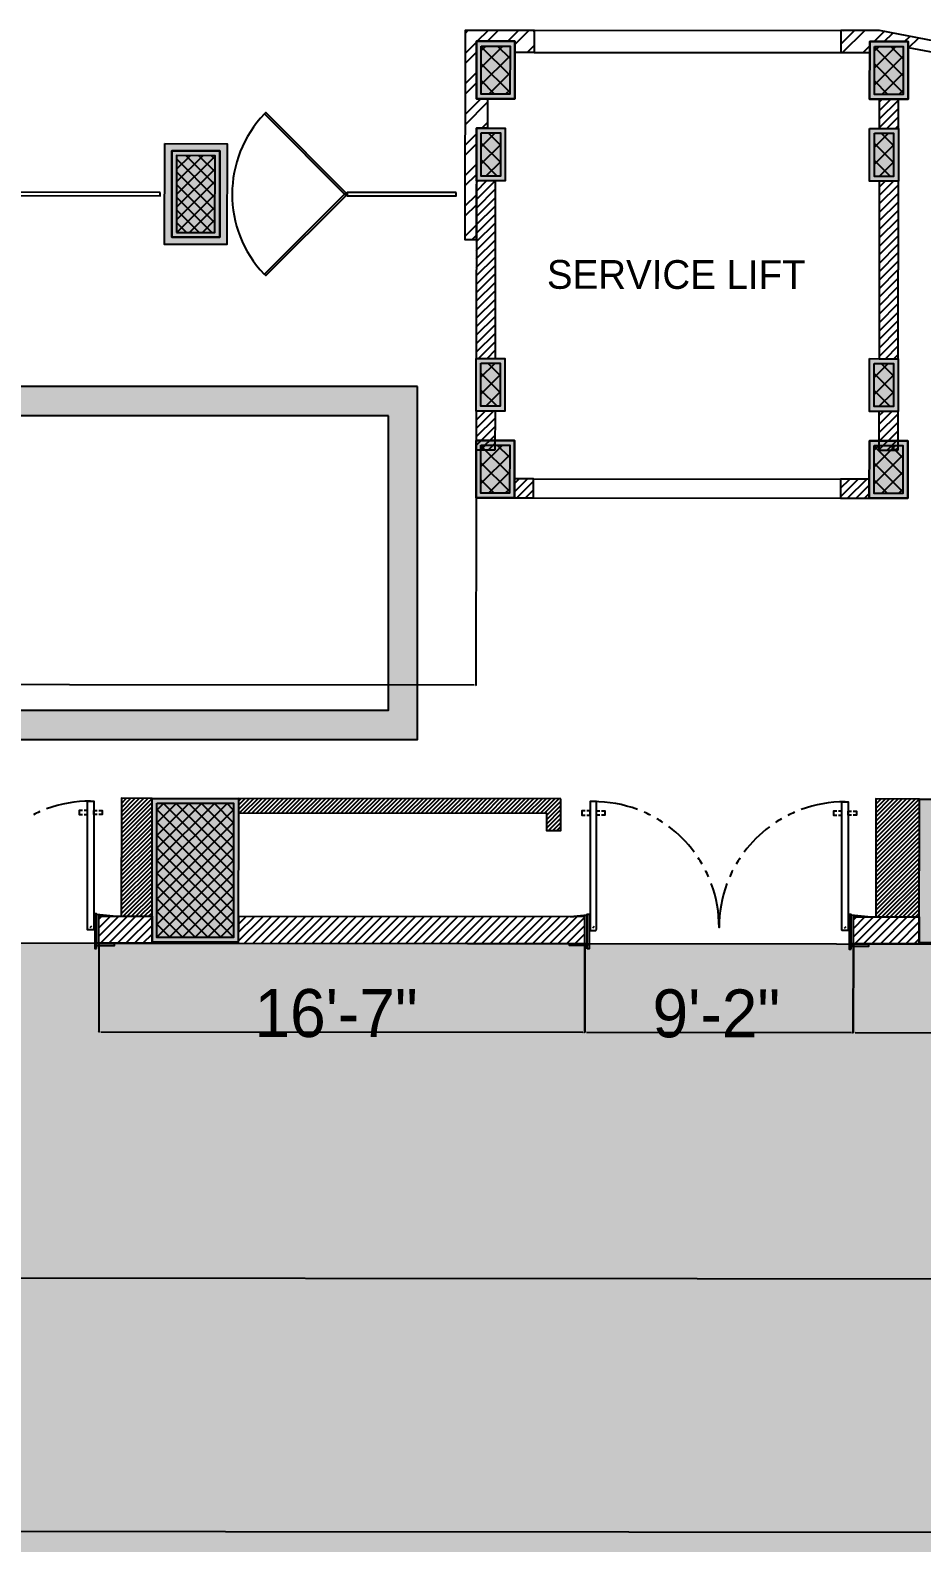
# Model space of a CAD drawing. Header units: millimetres. Extents: x -957 to 3394, y -3 to 3008.
# Drawn here: x 2047 to 2412, y 1880 to 2500 of the extents above; entities that cross this region are included whole.
import ezdxf

# ---------------------------------------------------------------- set-up
doc = ezdxf.new("R2010")
doc.units = ezdxf.units.MM
for name, color, linetype in [('HATCHES', 7, 'CONTINUOUS'), ('PDF_0', 7, 'CONTINUOUS'), ('PDF_DOOR', 7, 'CONTINUOUS'), ('PDF_DOORS_SECTION', 7, 'CONTINUOUS'), ('PDF_FRAMING-COLUMN', 7, 'CONTINUOUS'), ('PDF_FRAMING-COLUMN_HATCH', 7, 'CONTINUOUS'), ('PDF_GROUND', 7, 'CONTINUOUS'), ('PDF_HATCH', 7, 'CONTINUOUS'), ('PDF_HATCH_-_BRICK_WALL', 7, 'CONTINUOUS'), ('PDF_HATCH_-_WALL', 7, 'CONTINUOUS'), ('PDF_I-DOOR', 7, 'CONTINUOUS'), ('PDF_I-DOOR-OPEN', 7, 'CONTINUOUS'), ('PDF_I-FURN-FIXD', 7, 'CONTINUOUS'), ('PDF_I-WALL-HATCH', 7, 'CONTINUOUS'), ('PDF_KERB', 7, 'CONTINUOUS'), ('PDF_SHREM-CAD_6_CABLE', 7, 'CONTINUOUS'), ('PDF_SHREM_ACOUSTIC_WALL', 7, 'CONTINUOUS'), ('PDF_SHREM_COMMENTS', 7, 'CONTINUOUS'), ('PDF_TEXT', 7, 'CONTINUOUS'), ('PDF_WALL', 7, 'CONTINUOUS')]:
    doc.layers.add(name, color=color, linetype=linetype)
doc.styles.add('PDF_ARIAL', font='PDF_ARIAL')

msp = doc.modelspace()

# ---------------------------------------------------------------- hatches: boundary and pattern name
at = {"layer": 'HATCHES'}
h = msp.add_hatch(color=178, dxfattribs=at)
h.paths.add_polyline_path([(1831.9, 2353.98), (1831.9, 2209.23), (2205.45, 2209.23), (2205.45, 2353.98)], flags=0)
h.paths.add_polyline_path([(2193.45, 2341.98), (2193.45, 2221.23), (1843.9, 2221.23), (1843.9, 2341.98)], flags=0)
msp.add_hatch(color=253, dxfattribs=at).paths.add_polyline_path([(3284.08, 953.45), (3285.08, 2124.7), (712.53, 2126.9), (711.53, 951.72)], flags=0)

# ---------------------------------------------------------------- linework, layer by layer
at = {"layer": 'HATCHES', "color": 253}
msp.add_lwpolyline([(712.53, 2126.9), (3285.08, 2124.7), (3284.08, 953.45), (711.53, 951.72), (712.53, 2126.9)], dxfattribs=at)
at = {"layer": 'PDF_0', "color": 7}
for points in [[(2245.29, 2471.9), (2245.31, 2495.5), (2229.58, 2495.51), (2229.56, 2471.91)], [(2406.54, 2471.76), (2406.56, 2495.36), (2390.83, 2495.37), (2390.81, 2471.77)], [(2229.55, 2459.92), (2241.35, 2459.91), (2241.33, 2438.27), (2229.53, 2438.28)], [(2390.8, 2459.78), (2402.6, 2459.77), (2402.58, 2438.14), (2390.78, 2438.15)], [(2229.47, 2365.52), (2241.27, 2365.51), (2241.25, 2343.88), (2229.45, 2343.89)], [(2390.72, 2365.39), (2402.52, 2365.38), (2402.5, 2343.74), (2390.7, 2343.75)], [(2245.15, 2308.28), (2245.17, 2331.88), (2229.44, 2331.9), (2229.42, 2308.3)], [(2406.4, 2308.15), (2406.42, 2331.75), (2390.69, 2331.76), (2390.67, 2308.16)]]:
    msp.add_lwpolyline(points, close=True, dxfattribs=at)
at = {"layer": 'PDF_0'}
for points in [[(2101.72, 2453.54), (2127.28, 2453.52), (2127.25, 2412.22), (2101.68, 2412.24)], [(2104.67, 2450.58), (2124.33, 2450.57), (2124.3, 2415.17), (2104.64, 2415.19)], [(2384.09, 2089.17), (2384.12, 2125.47)], [(2274.17, 2089.46), (2273.77, 2089.07)], [(2384.29, 2089.37), (2383.9, 2088.98)]]:
    msp.add_lwpolyline(points, close=True, dxfattribs=at)
for points in [[(2229.42, 2308.3), (2229.35, 2231.51)], [(2228.57, 2231.52), (403.64, 2233.08)], [(2229.16, 2231.32), (2229.55, 2231.72)], [(2074.75, 2125.74), (2074.72, 2089.43)], [(2274, 2125.57), (2273.97, 2089.26), (2274, 2125.57)], [(2074.52, 2089.24), (2074.92, 2089.64)], [(2075.51, 2089.44), (2273.18, 2089.27)], [(2274.76, 2089.27), (2383.31, 2089.17)], [(2384.88, 2089.17), (2563.4, 2089.02)]]:
    msp.add_lwpolyline(points, dxfattribs=at)
at = {"layer": 'PDF_0', "color": 7}
for points in [[(2245.29, 2471.9), (2245.31, 2495.5), (2229.56, 2471.91), (2229.58, 2495.51)], [(2406.54, 2471.76), (2406.56, 2495.36), (2390.81, 2471.77), (2390.83, 2495.37)], [(2229.55, 2459.92), (2241.35, 2459.91), (2229.53, 2438.28), (2241.33, 2438.27)], [(2390.8, 2459.78), (2402.6, 2459.77), (2390.78, 2438.15), (2402.58, 2438.14)], [(2229.47, 2365.52), (2241.27, 2365.51), (2229.45, 2343.89), (2241.25, 2343.88)], [(2390.72, 2365.39), (2402.52, 2365.38), (2390.7, 2343.75), (2402.5, 2343.74)], [(2245.15, 2308.28), (2245.17, 2331.88), (2229.42, 2308.3), (2229.44, 2331.9)], [(2406.4, 2308.15), (2406.42, 2331.75), (2390.67, 2308.16), (2390.69, 2331.76)]]:
    msp.add_solid(points, dxfattribs=at)
at = {"layer": 'PDF_DOOR'}
msp.add_arc((2176.86, 2432.78), 47.48, 136.05437, 223.61137, dxfattribs=at)
at = {"layer": 'PDF_DOORS_SECTION'}
for points in [[(2099.84, 2433.58), (2012.47, 2433.66), (2012.47, 2432.27), (2099.84, 2432.2)], [(2221.22, 2433.48), (2176.58, 2433.52), (2176.58, 2432.13), (2221.22, 2432.09)]]:
    msp.add_lwpolyline(points, close=True, dxfattribs=at)
at = {"layer": 'PDF_FRAMING-COLUMN'}
for points in [[(2229.58, 2495.51), (2245.31, 2495.5), (2245.29, 2471.9), (2229.56, 2471.91)], [(2231.54, 2493.54), (2243.34, 2493.53), (2243.32, 2473.87), (2231.53, 2473.88)], [(2390.83, 2495.37), (2406.56, 2495.36), (2406.54, 2471.76), (2390.81, 2471.77)], [(2392.8, 2493.4), (2404.6, 2493.39), (2404.58, 2473.73), (2392.78, 2473.74)], [(2229.55, 2459.92), (2241.35, 2459.91), (2241.33, 2438.27), (2229.53, 2438.28)], [(2231.51, 2457.95), (2239.38, 2457.94), (2239.36, 2440.24), (2231.5, 2440.25)], [(2390.8, 2459.78), (2402.6, 2459.77), (2402.58, 2438.14), (2390.78, 2438.15)], [(2392.77, 2457.81), (2400.63, 2457.8), (2400.62, 2440.11), (2392.75, 2440.11)], [(2104.64, 2415.19), (2124.3, 2415.17), (2124.33, 2450.57), (2104.67, 2450.58)], [(2106.6, 2417.15), (2122.34, 2417.14), (2122.36, 2448.6), (2106.63, 2448.62)], [(2229.47, 2365.52), (2241.27, 2365.51), (2241.25, 2343.88), (2229.45, 2343.89)], [(2231.43, 2363.56), (2239.3, 2363.55), (2239.28, 2345.85), (2231.42, 2345.86)], [(2390.72, 2365.39), (2402.52, 2365.38), (2402.5, 2343.74), (2390.7, 2343.75)], [(2392.69, 2363.42), (2400.55, 2363.41), (2400.54, 2345.71), (2392.67, 2345.72)], [(2229.44, 2331.9), (2245.17, 2331.88), (2245.15, 2308.28), (2229.42, 2308.3)], [(2390.69, 2331.76), (2406.42, 2331.75), (2406.4, 2308.15), (2390.67, 2308.16)], [(2231.4, 2329.93), (2243.2, 2329.92), (2243.18, 2310.25), (2231.39, 2310.26)], [(2392.66, 2329.79), (2404.46, 2329.78), (2404.44, 2310.12), (2392.64, 2310.13)], [(2096.57, 2185.11), (2131.97, 2185.08), (2131.92, 2126.09), (2096.52, 2126.12)], [(2098.54, 2183.14), (2130, 2183.12), (2129.95, 2128.05), (2098.49, 2128.08)], [(2411.21, 2184.84), (2446.61, 2184.81), (2446.56, 2125.82), (2411.16, 2125.85)]]:
    msp.add_lwpolyline(points, close=True, dxfattribs=at)
at = {"layer": 'PDF_FRAMING-COLUMN_HATCH'}
for points in [[(2231.53, 2484.73), (2240.36, 2493.53)], [(2231.54, 2491.68), (2233.4, 2493.54)], [(2243.33, 2481.48), (2231.54, 2493.29)], [(2243.34, 2488.43), (2238.24, 2493.54)], [(2392.79, 2491.54), (2394.66, 2493.4)], [(2392.79, 2484.59), (2401.61, 2493.4)], [(2404.59, 2481.34), (2392.8, 2493.15)], [(2404.59, 2488.29), (2399.49, 2493.4)], [(2231.53, 2477.78), (2243.34, 2489.56)], [(2392.78, 2477.64), (2404.59, 2489.43)], [(2243.33, 2474.52), (2231.54, 2486.33)], [(2234.58, 2473.87), (2243.33, 2482.61)], [(2404.58, 2474.39), (2392.79, 2486.2)], [(2395.83, 2473.74), (2404.59, 2482.47)], [(2237.03, 2473.87), (2231.53, 2479.38)], [(2241.53, 2473.87), (2243.33, 2475.66)], [(2398.28, 2473.73), (2392.78, 2479.24)], [(2402.79, 2473.73), (2404.58, 2475.52)], [(2231.51, 2452.19), (2237.28, 2457.94)], [(2239.37, 2452.87), (2234.31, 2457.95)], [(2392.76, 2452.05), (2398.53, 2457.81)], [(2400.63, 2452.73), (2395.56, 2457.81)], [(2231.5, 2445.23), (2239.37, 2453.09)], [(2239.37, 2445.92), (2231.51, 2453.79)], [(2400.62, 2445.78), (2392.76, 2453.65)], [(2392.76, 2445.09), (2400.63, 2452.95)], [(2106.62, 2437.88), (2117.37, 2448.61)], [(2106.62, 2432.67), (2122.36, 2448.38)], [(2106.63, 2448.31), (2106.94, 2448.62)], [(2106.63, 2443.1), (2112.15, 2448.61)], [(2122.35, 2431.51), (2106.63, 2447.26)], [(2122.35, 2436.73), (2110.49, 2448.61)], [(2122.36, 2441.94), (2115.7, 2448.61)], [(2122.36, 2447.15), (2120.92, 2448.6)], [(2238.09, 2440.24), (2231.5, 2446.84)], [(2233.47, 2440.25), (2239.37, 2446.14)], [(2399.34, 2440.11), (2392.76, 2446.7)], [(2394.72, 2440.11), (2400.62, 2446)], [(2106.61, 2427.45), (2122.36, 2443.17)], [(2106.61, 2422.24), (2122.35, 2437.96)], [(2122.34, 2426.3), (2106.62, 2442.04)], [(2122.34, 2421.08), (2106.62, 2436.83)], [(2121.07, 2417.14), (2106.62, 2431.61)], [(2106.73, 2417.15), (2122.35, 2432.74)], [(2115.85, 2417.14), (2106.61, 2426.4)], [(2111.95, 2417.15), (2122.34, 2427.53)], [(2110.64, 2417.15), (2106.61, 2421.18)], [(2117.16, 2417.14), (2122.34, 2422.31)], [(2231.43, 2357.79), (2237.19, 2363.55)], [(2239.29, 2358.48), (2234.23, 2363.55)], [(2392.68, 2357.65), (2398.45, 2363.41)], [(2400.55, 2358.34), (2395.48, 2363.42)], [(2231.42, 2350.84), (2239.29, 2358.7)], [(2239.29, 2351.53), (2231.43, 2359.4)], [(2392.67, 2350.7), (2400.55, 2358.56)], [(2400.54, 2351.39), (2392.68, 2359.26)], [(2238, 2345.85), (2231.42, 2352.45)], [(2233.39, 2345.86), (2239.29, 2351.75)], [(2399.26, 2345.71), (2392.68, 2352.31)], [(2394.64, 2345.72), (2400.54, 2351.61)], [(2231.39, 2321.11), (2240.22, 2329.92)], [(2231.39, 2314.16), (2243.2, 2325.95)], [(2231.4, 2328.07), (2233.26, 2329.93)], [(2243.19, 2317.86), (2231.4, 2329.67)], [(2243.2, 2324.82), (2238.1, 2329.92)], [(2392.64, 2314.02), (2404.45, 2325.81)], [(2392.65, 2327.93), (2394.52, 2329.79)], [(2392.65, 2320.98), (2401.47, 2329.78)], [(2404.45, 2317.73), (2392.66, 2329.54)], [(2404.45, 2324.68), (2399.35, 2329.78)], [(2243.19, 2310.91), (2231.4, 2322.72)], [(2404.44, 2310.77), (2392.65, 2322.58)], [(2236.89, 2310.26), (2231.39, 2315.77)], [(2234.44, 2310.26), (2243.19, 2319)], [(2398.14, 2310.12), (2392.64, 2315.63)], [(2395.69, 2310.12), (2404.45, 2318.86)], [(2241.39, 2310.25), (2243.19, 2312.05)], [(2402.65, 2310.12), (2404.44, 2311.91)], [(2098.51, 2154.24), (2127.44, 2183.12)], [(2098.52, 2164.67), (2117.01, 2183.13)], [(2098.52, 2159.46), (2122.22, 2183.12)], [(2098.53, 2175.1), (2106.58, 2183.14)], [(2098.53, 2169.89), (2111.8, 2183.13)], [(2098.54, 2180.31), (2101.37, 2183.14)], [(2129.98, 2154.22), (2101.1, 2183.14)], [(2129.98, 2159.43), (2106.32, 2183.14)], [(2129.99, 2164.64), (2111.53, 2183.13)], [(2129.99, 2169.86), (2116.74, 2183.13)], [(2130, 2175.07), (2121.96, 2183.12)], [(2130, 2180.29), (2127.17, 2183.12)], [(2098.51, 2149.03), (2130, 2180.47)], [(2129.97, 2149), (2098.54, 2180.49)], [(2098.5, 2143.81), (2130, 2175.25)], [(2129.97, 2143.79), (2098.53, 2175.28)], [(2098.5, 2138.6), (2129.99, 2170.04)], [(2098.5, 2133.38), (2129.99, 2164.82)], [(2129.96, 2133.36), (2098.52, 2164.85)], [(2129.96, 2138.57), (2098.53, 2170.06)], [(2098.49, 2128.17), (2129.98, 2159.61)], [(2129.95, 2128.14), (2098.52, 2159.63)], [(2124.83, 2128.06), (2098.51, 2154.42)], [(2103.62, 2128.08), (2129.98, 2154.39)], [(2119.61, 2128.06), (2098.51, 2149.2)], [(2108.83, 2128.07), (2129.97, 2149.18)], [(2114.4, 2128.07), (2098.5, 2143.99)], [(2114.05, 2128.07), (2129.97, 2143.96)], [(2109.19, 2128.07), (2098.5, 2138.78)], [(2103.97, 2128.08), (2098.5, 2133.56)], [(2119.26, 2128.06), (2129.96, 2138.75)], [(2124.47, 2128.06), (2129.96, 2133.53)], [(2098.76, 2128.08), (2098.49, 2128.35)], [(2129.69, 2128.05), (2129.96, 2128.32)]]:
    msp.add_lwpolyline(points, dxfattribs=at)
for points in [[(2229.58, 2495.51), (2245.31, 2495.5), (2229.56, 2471.91), (2245.29, 2471.9)], [(2231.54, 2493.54), (2243.34, 2493.53), (2231.53, 2473.88), (2243.32, 2473.87)], [(2390.83, 2495.37), (2406.56, 2495.36), (2390.81, 2471.77), (2406.54, 2471.76)], [(2392.8, 2493.4), (2404.6, 2493.39), (2392.78, 2473.74), (2404.58, 2473.73)], [(2229.55, 2459.92), (2241.35, 2459.91), (2229.53, 2438.28), (2241.33, 2438.27)], [(2231.51, 2457.95), (2239.38, 2457.94), (2231.5, 2440.25), (2239.36, 2440.24)], [(2390.8, 2459.78), (2402.6, 2459.77), (2390.78, 2438.15), (2402.58, 2438.14)], [(2392.77, 2457.81), (2400.63, 2457.8), (2392.75, 2440.11), (2400.62, 2440.11)], [(2104.64, 2415.19), (2124.3, 2415.17), (2104.67, 2450.58), (2124.33, 2450.57)], [(2106.6, 2417.15), (2122.34, 2417.14), (2106.63, 2448.62), (2122.36, 2448.6)], [(2229.47, 2365.52), (2241.27, 2365.51), (2229.45, 2343.89), (2241.25, 2343.88)], [(2231.43, 2363.56), (2239.3, 2363.55), (2231.42, 2345.86), (2239.28, 2345.85)], [(2390.72, 2365.39), (2402.52, 2365.38), (2390.7, 2343.75), (2402.5, 2343.74)], [(2392.69, 2363.42), (2400.55, 2363.41), (2392.67, 2345.72), (2400.54, 2345.71)], [(2229.44, 2331.9), (2245.17, 2331.88), (2229.42, 2308.3), (2245.15, 2308.28)], [(2390.69, 2331.76), (2406.42, 2331.75), (2390.67, 2308.16), (2406.4, 2308.15)], [(2231.4, 2329.93), (2243.2, 2329.92), (2231.39, 2310.26), (2243.18, 2310.25)], [(2392.66, 2329.79), (2404.46, 2329.78), (2392.64, 2310.13), (2404.44, 2310.12)], [(2096.57, 2185.11), (2131.97, 2185.08), (2096.52, 2126.12), (2131.92, 2126.09)], [(2098.54, 2183.14), (2130, 2183.12), (2098.49, 2128.08), (2129.95, 2128.05)], [(2411.21, 2184.84), (2446.61, 2184.81), (2411.16, 2125.85), (2446.56, 2125.82)]]:
    msp.add_solid(points, dxfattribs=at)
at = {"layer": 'PDF_GROUND', "color": 178}
for points in [[(2205.45, 2353.98), (1831.9, 2353.98), (1831.9, 2209.23), (2205.45, 2209.23)], [(2193.45, 2341.98), (1843.9, 2341.98), (1843.9, 2221.23), (2193.45, 2221.23)]]:
    msp.add_lwpolyline(points, close=True, dxfattribs=at)
at = {"layer": 'PDF_HATCH'}
for points in [[(2083.95, 2174.28), (2094.81, 2185.11)], [(2083.95, 2172.54), (2096.54, 2185.11)], [(2083.95, 2170.8), (2096.57, 2183.4)], [(2083.96, 2184.71), (2084.38, 2185.12)], [(2083.96, 2182.97), (2086.12, 2185.12)], [(2083.96, 2181.23), (2087.85, 2185.12)], [(2083.96, 2179.49), (2089.59, 2185.12)], [(2083.96, 2177.76), (2091.33, 2185.12)], [(2083.96, 2176.02), (2093.07, 2185.11)], [(2131.97, 2184.01), (2133.05, 2185.08)], [(2131.97, 2182.27), (2134.78, 2185.08)], [(2131.97, 2180.53), (2136.52, 2185.08)], [(2132.36, 2179.18), (2138.26, 2185.08)], [(2134.09, 2179.18), (2140, 2185.07)], [(2135.83, 2179.18), (2141.74, 2185.07)], [(2137.57, 2179.18), (2143.48, 2185.07)], [(2139.31, 2179.18), (2145.21, 2185.07)], [(2141.05, 2179.17), (2146.95, 2185.07)], [(2142.79, 2179.17), (2148.69, 2185.07)], [(2144.52, 2179.17), (2150.43, 2185.07)], [(2146.26, 2179.17), (2152.17, 2185.06)], [(2148, 2179.17), (2153.9, 2185.06)], [(2149.74, 2179.17), (2155.64, 2185.06)], [(2151.48, 2179.17), (2157.38, 2185.06)], [(2153.21, 2179.16), (2159.12, 2185.06)], [(2154.95, 2179.16), (2160.86, 2185.06)], [(2156.69, 2179.16), (2162.6, 2185.06)], [(2158.43, 2179.16), (2164.33, 2185.05)], [(2160.17, 2179.16), (2166.07, 2185.05)], [(2161.91, 2179.16), (2167.81, 2185.05)], [(2163.64, 2179.15), (2169.55, 2185.05)], [(2165.38, 2179.15), (2171.29, 2185.05)], [(2167.12, 2179.15), (2173.02, 2185.05)], [(2168.86, 2179.15), (2174.76, 2185.04)], [(2170.6, 2179.15), (2176.5, 2185.04)], [(2172.33, 2179.15), (2178.24, 2185.04)], [(2174.07, 2179.15), (2179.98, 2185.04)], [(2175.81, 2179.14), (2181.72, 2185.04)], [(2177.55, 2179.14), (2183.45, 2185.04)], [(2179.29, 2179.14), (2185.19, 2185.04)], [(2181.03, 2179.14), (2186.93, 2185.03)], [(2182.76, 2179.14), (2188.67, 2185.03)], [(2184.5, 2179.14), (2190.41, 2185.03)], [(2186.24, 2179.14), (2192.14, 2185.03)], [(2187.98, 2179.13), (2193.88, 2185.03)], [(2189.72, 2179.13), (2195.62, 2185.03)], [(2191.45, 2179.13), (2197.36, 2185.03)], [(2193.19, 2179.13), (2199.1, 2185.02)], [(2194.93, 2179.13), (2200.83, 2185.02)], [(2196.67, 2179.13), (2202.57, 2185.02)], [(2198.41, 2179.12), (2204.31, 2185.02)], [(2200.15, 2179.12), (2206.05, 2185.02)], [(2201.88, 2179.12), (2207.79, 2185.02)], [(2203.62, 2179.12), (2209.53, 2185.02)], [(2205.36, 2179.12), (2211.26, 2185.01)], [(2207.1, 2179.12), (2213, 2185.01)], [(2208.84, 2179.12), (2214.74, 2185.01)], [(2210.57, 2179.11), (2216.48, 2185.01)], [(2212.31, 2179.11), (2218.22, 2185.01)], [(2214.05, 2179.11), (2219.95, 2185.01)], [(2215.79, 2179.11), (2221.69, 2185)], [(2217.53, 2179.11), (2223.43, 2185)], [(2219.26, 2179.11), (2225.17, 2185)], [(2221, 2179.11), (2226.91, 2185)], [(2222.74, 2179.1), (2228.65, 2185)], [(2224.48, 2179.1), (2230.38, 2185)], [(2226.22, 2179.1), (2232.12, 2185)], [(2227.96, 2179.1), (2233.86, 2184.99)], [(2229.69, 2179.1), (2235.6, 2184.99)], [(2231.43, 2179.1), (2237.34, 2184.99)], [(2233.17, 2179.1), (2239.07, 2184.99)], [(2234.91, 2179.09), (2240.81, 2184.99)], [(2236.65, 2179.09), (2242.55, 2184.99)], [(2238.38, 2179.09), (2244.29, 2184.99)], [(2240.12, 2179.09), (2246.03, 2184.98)], [(2241.86, 2179.09), (2247.77, 2184.98)], [(2243.6, 2179.09), (2249.5, 2184.98)], [(2245.34, 2179.08), (2251.24, 2184.98)], [(2247.08, 2179.08), (2252.98, 2184.98)], [(2248.81, 2179.08), (2254.72, 2184.98)], [(2250.55, 2179.08), (2256.46, 2184.97)], [(2252.29, 2179.08), (2258.19, 2184.97)], [(2254.03, 2179.08), (2259.93, 2184.97)], [(2255.77, 2179.08), (2261.67, 2184.97)], [(2257.5, 2179.07), (2263.41, 2184.97)], [(2258.24, 2178.07), (2264.14, 2183.96)], [(2393.32, 2172.25), (2405.94, 2184.85)], [(2393.32, 2170.52), (2407.68, 2184.85)], [(2393.32, 2168.78), (2409.42, 2184.84)], [(2393.32, 2167.04), (2411.15, 2184.84)], [(2393.32, 2165.3), (2411.21, 2183.17)], [(2393.33, 2182.68), (2395.51, 2184.86)], [(2393.33, 2180.95), (2397.25, 2184.85)], [(2393.33, 2179.21), (2398.99, 2184.85)], [(2393.33, 2177.47), (2400.72, 2184.85)], [(2393.33, 2175.73), (2402.46, 2184.85)], [(2393.33, 2173.99), (2404.2, 2184.85)], [(2393.34, 2184.42), (2393.77, 2184.86)], [(2083.95, 2169.07), (2096.57, 2181.66)], [(2083.95, 2167.33), (2096.57, 2179.93)], [(2083.95, 2165.59), (2096.57, 2178.19)], [(2258.23, 2174.59), (2264.14, 2180.49)], [(2258.23, 2172.86), (2264.14, 2178.75)], [(2258.24, 2176.33), (2264.14, 2182.23)], [(2259.11, 2171.99), (2264.14, 2177.01)], [(2393.31, 2160.09), (2411.21, 2177.95)], [(2393.32, 2163.56), (2411.21, 2181.43)], [(2393.32, 2161.83), (2411.21, 2179.69)], [(2083.94, 2162.11), (2096.56, 2174.71)], [(2083.94, 2160.37), (2096.56, 2172.97)], [(2083.94, 2158.64), (2096.56, 2171.23)], [(2083.95, 2163.85), (2096.57, 2176.45)], [(2260.85, 2171.99), (2264.13, 2175.27)], [(2262.59, 2171.99), (2264.13, 2173.54)], [(2393.31, 2158.35), (2411.21, 2176.21)], [(2393.31, 2156.61), (2411.21, 2174.48)], [(2393.31, 2154.87), (2411.2, 2172.74)], [(2393.31, 2153.13), (2411.2, 2171)], [(2083.94, 2156.9), (2096.56, 2169.5)], [(2083.94, 2155.16), (2096.56, 2167.76)], [(2083.94, 2153.42), (2096.56, 2166.02)], [(2083.94, 2151.68), (2096.56, 2164.28)], [(2393.3, 2147.92), (2411.2, 2165.78)], [(2393.31, 2151.4), (2411.2, 2169.26)], [(2393.31, 2149.66), (2411.2, 2167.52)], [(2083.93, 2149.95), (2096.55, 2162.54)], [(2083.93, 2148.21), (2096.55, 2160.81)], [(2083.93, 2146.47), (2096.55, 2159.07)], [(2393.3, 2146.18), (2411.2, 2164.05)], [(2393.3, 2144.44), (2411.2, 2162.31)], [(2393.3, 2142.71), (2411.19, 2160.57)], [(2393.3, 2140.97), (2411.19, 2158.83)], [(2083.93, 2144.73), (2096.55, 2157.33)], [(2083.93, 2142.99), (2096.55, 2155.59)], [(2083.93, 2141.25), (2096.55, 2153.85)], [(2083.93, 2139.52), (2096.54, 2152.11)], [(2393.29, 2137.49), (2411.19, 2155.36)], [(2393.3, 2139.23), (2411.19, 2157.09)], [(2394.02, 2136.48), (2411.19, 2153.62)], [(2395.76, 2136.48), (2411.19, 2151.88)], [(2083.92, 2137.78), (2096.54, 2150.38)], [(2084.63, 2136.75), (2096.54, 2148.64)], [(2086.37, 2136.74), (2096.54, 2146.9)], [(2397.5, 2136.48), (2411.19, 2150.14)], [(2399.24, 2136.48), (2411.18, 2148.4)], [(2400.98, 2136.48), (2411.18, 2146.66)], [(2088.11, 2136.74), (2096.54, 2145.16)], [(2089.84, 2136.74), (2096.54, 2143.42)], [(2091.58, 2136.74), (2096.54, 2141.69)], [(2093.32, 2136.74), (2096.53, 2139.95)], [(2402.71, 2136.47), (2411.18, 2144.93)], [(2404.45, 2136.47), (2411.18, 2143.19)], [(2406.19, 2136.47), (2411.18, 2141.45)], [(2407.93, 2136.47), (2411.18, 2139.71)], [(2074.76, 2135.52), (2075.99, 2136.75)], [(2074.76, 2132.05), (2079.47, 2136.75)], [(2074.76, 2128.57), (2082.95, 2136.75)], [(2075.4, 2125.74), (2086.42, 2136.74)], [(2078.88, 2125.74), (2089.9, 2136.74)], [(2082.35, 2125.74), (2093.38, 2136.74)], [(2085.83, 2125.73), (2096.53, 2136.42)], [(2095.06, 2136.74), (2096.53, 2138.21)], [(2131.92, 2130.07), (2138.57, 2136.7)], [(2131.92, 2126.59), (2142.04, 2136.7)], [(2131.93, 2133.54), (2135.09, 2136.7)], [(2134.5, 2125.69), (2145.52, 2136.69)], [(2137.97, 2125.69), (2149, 2136.69)], [(2141.45, 2125.68), (2152.47, 2136.69)], [(2144.93, 2125.68), (2155.95, 2136.68)], [(2148.4, 2125.68), (2159.43, 2136.68)], [(2151.88, 2125.68), (2162.9, 2136.68)], [(2155.36, 2125.67), (2166.38, 2136.68)], [(2158.83, 2125.67), (2169.85, 2136.67)], [(2162.31, 2125.67), (2173.33, 2136.67)], [(2165.79, 2125.66), (2176.81, 2136.67)], [(2169.26, 2125.66), (2180.28, 2136.66)], [(2172.74, 2125.66), (2183.76, 2136.66)], [(2176.21, 2125.65), (2187.24, 2136.66)], [(2179.69, 2125.65), (2190.71, 2136.65)], [(2183.17, 2125.65), (2194.19, 2136.65)], [(2186.64, 2125.65), (2197.67, 2136.65)], [(2190.12, 2125.64), (2201.14, 2136.65)], [(2193.6, 2125.64), (2204.62, 2136.64)], [(2197.07, 2125.64), (2208.09, 2136.64)], [(2200.55, 2125.63), (2211.57, 2136.64)], [(2204.03, 2125.63), (2215.05, 2136.63)], [(2207.5, 2125.63), (2218.52, 2136.63)], [(2210.98, 2125.63), (2222, 2136.63)], [(2214.45, 2125.62), (2225.48, 2136.63)], [(2217.93, 2125.62), (2228.95, 2136.62)], [(2221.41, 2125.62), (2232.43, 2136.62)], [(2224.88, 2125.61), (2235.9, 2136.62)], [(2228.36, 2125.61), (2239.38, 2136.61)], [(2231.84, 2125.61), (2242.86, 2136.61)], [(2235.31, 2125.6), (2246.33, 2136.61)], [(2238.79, 2125.6), (2249.81, 2136.6)], [(2242.26, 2125.6), (2253.29, 2136.6)], [(2245.74, 2125.6), (2256.76, 2136.6)], [(2249.22, 2125.59), (2260.24, 2136.6)], [(2252.69, 2125.59), (2263.72, 2136.59)], [(2256.17, 2125.59), (2267.19, 2136.59)], [(2259.65, 2125.58), (2270.67, 2136.59)], [(2263.12, 2125.58), (2274.01, 2136.45)], [(2384.13, 2135.24), (2385.39, 2136.49)], [(2384.13, 2131.76), (2388.86, 2136.49)], [(2384.13, 2128.28), (2392.34, 2136.48)], [(2384.79, 2125.48), (2395.82, 2136.48)], [(2388.27, 2125.47), (2399.29, 2136.48)], [(2391.75, 2125.47), (2402.77, 2136.47)], [(2395.22, 2125.47), (2406.25, 2136.47)], [(2398.7, 2125.46), (2409.72, 2136.47)], [(2402.18, 2125.46), (2411.17, 2134.44)], [(2409.67, 2136.47), (2411.18, 2137.97)], [(2089.31, 2125.73), (2096.53, 2132.94)], [(2092.78, 2125.73), (2096.53, 2129.46)], [(2266.6, 2125.58), (2274.01, 2132.97)], [(2270.08, 2125.57), (2274, 2129.5)], [(2405.65, 2125.46), (2411.17, 2130.97)], [(2409.13, 2125.46), (2411.17, 2127.49)], [(2096.26, 2125.72), (2096.52, 2125.99)], [(2273.55, 2125.57), (2274, 2126.02)]]:
    msp.add_lwpolyline(points, dxfattribs=at)
at = {"layer": 'PDF_HATCH_-_BRICK_WALL'}
for points in [[(2225.06, 2499), (2226.09, 2500.04)], [(2229.91, 2495.51), (2234.44, 2500.03)], [(2234.08, 2495.51), (2238.61, 2500.02)], [(2242.43, 2495.5), (2246.95, 2500.02)], [(2245.31, 2494.21), (2251.12, 2500.01)], [(2379.03, 2494.33), (2384.61, 2499.9)], [(2379.73, 2490.86), (2388.79, 2499.9)], [(2392.6, 2495.37), (2396.77, 2499.53)], [(2225.05, 2490.66), (2229.58, 2495.18)], [(2250.41, 2490.97), (2253.17, 2493.73)], [(2388.08, 2490.85), (2390.83, 2493.6)], [(2396.77, 2495.37), (2400.27, 2498.86)], [(2405.12, 2495.36), (2407.28, 2497.51)], [(2406.89, 2492.96), (2410.78, 2496.84)], [(2225.05, 2486.49), (2229.57, 2491.01)], [(2225.04, 2478.14), (2229.57, 2482.66)], [(2225.04, 2473.97), (2229.56, 2478.49)], [(2225.03, 2465.63), (2231.32, 2471.91)], [(2225.03, 2461.46), (2234.08, 2470.5)], [(2231.83, 2459.91), (2234.08, 2462.15)], [(2225.02, 2453.11), (2229.55, 2457.63)], [(2225.02, 2448.94), (2229.54, 2453.46)], [(2225.01, 2440.6), (2229.53, 2445.12)], [(2225, 2436.43), (2229.53, 2440.95)], [(2225, 2428.08), (2229.52, 2432.6)], [(2224.99, 2423.91), (2229.52, 2428.43)], [(2224.99, 2415.57), (2229.51, 2420.09)], [(2227.69, 2414.1), (2229.51, 2415.92)]]:
    msp.add_lwpolyline(points, dxfattribs=at)
at = {"layer": 'PDF_HATCH_-_WALL'}
for points in [[(2394.74, 2470.52), (2396, 2471.77)], [(2394.74, 2467.04), (2399.48, 2471.77)], [(2394.74, 2463.56), (2402.61, 2471.42)], [(2394.73, 2460.09), (2402.61, 2467.95)], [(2397.9, 2459.77), (2402.6, 2464.47)], [(2401.38, 2459.77), (2402.6, 2460.99)], [(2229.52, 2430.62), (2237.2, 2438.28)], [(2229.53, 2437.57), (2230.24, 2438.28)], [(2229.53, 2434.09), (2233.72, 2438.28)], [(2394.71, 2435.75), (2397.11, 2438.14)], [(2394.71, 2432.28), (2400.58, 2438.14)], [(2229.52, 2427.14), (2237.39, 2435)], [(2229.52, 2423.67), (2237.39, 2431.52)], [(2394.71, 2428.8), (2402.58, 2436.66)], [(2394.71, 2425.32), (2402.58, 2433.18)], [(2229.51, 2420.19), (2237.39, 2428.05)], [(2394.7, 2421.85), (2402.57, 2429.71)], [(2394.7, 2418.37), (2402.57, 2426.23)], [(2229.51, 2416.71), (2237.38, 2424.57)], [(2229.51, 2413.24), (2237.38, 2421.1)], [(2394.69, 2411.42), (2402.57, 2419.28)], [(2394.7, 2414.89), (2402.57, 2422.75)], [(2229.5, 2409.76), (2237.38, 2417.62)], [(2229.5, 2406.28), (2237.37, 2414.14)], [(2394.69, 2407.94), (2402.56, 2415.8)], [(2394.69, 2404.47), (2402.56, 2412.32)], [(2229.5, 2402.81), (2237.37, 2410.67)], [(2229.5, 2399.33), (2237.37, 2407.19)], [(2394.68, 2400.99), (2402.56, 2408.85)], [(2229.49, 2395.85), (2237.37, 2403.71)], [(2229.49, 2392.38), (2237.36, 2400.24)], [(2394.68, 2397.51), (2402.55, 2405.37)], [(2394.68, 2394.04), (2402.55, 2401.9)], [(2229.49, 2388.9), (2237.36, 2396.76)], [(2394.67, 2387.08), (2402.55, 2394.94)], [(2394.68, 2390.56), (2402.55, 2398.42)], [(2229.48, 2385.43), (2237.36, 2393.28)], [(2229.48, 2381.95), (2237.35, 2389.81)], [(2394.67, 2383.61), (2402.54, 2391.47)], [(2394.67, 2380.13), (2402.54, 2387.99)], [(2229.47, 2375), (2237.35, 2382.86)], [(2229.48, 2378.47), (2237.35, 2386.33)], [(2394.66, 2376.65), (2402.54, 2384.51)], [(2229.47, 2371.52), (2237.34, 2379.38)], [(2229.47, 2368.04), (2237.34, 2375.9)], [(2394.66, 2373.18), (2402.53, 2381.04)], [(2394.66, 2369.7), (2402.53, 2377.56)], [(2230.42, 2365.52), (2237.34, 2372.43)], [(2233.9, 2365.52), (2237.34, 2368.95)], [(2394.65, 2366.23), (2402.53, 2374.08)], [(2397.29, 2365.38), (2402.52, 2370.61)], [(2400.76, 2365.38), (2402.52, 2367.13)], [(2229.44, 2336.76), (2236.58, 2343.89)], [(2229.44, 2333.28), (2237.31, 2341.14)], [(2229.45, 2343.71), (2229.63, 2343.89)], [(2229.45, 2340.23), (2233.11, 2343.89)], [(2394.62, 2331.46), (2402.5, 2339.32)], [(2394.63, 2341.89), (2396.5, 2343.75)], [(2394.63, 2338.41), (2399.97, 2343.75)], [(2394.63, 2334.94), (2402.5, 2342.8)], [(2229.44, 2329.8), (2237.31, 2337.66)], [(2231.07, 2327.96), (2237.31, 2334.19)], [(2394.62, 2327.99), (2402.49, 2335.85)], [(2397.93, 2327.82), (2402.49, 2332.37)], [(2234.55, 2327.96), (2237.3, 2330.71)], [(2401.41, 2327.82), (2402.49, 2328.89)], [(2245.15, 2310.76), (2250.55, 2316.15)], [(2245.16, 2314.24), (2247.07, 2316.15)], [(2246.15, 2308.28), (2253.02, 2315.14)], [(2378.87, 2308.79), (2386.13, 2316.03)], [(2378.88, 2315.74), (2379.17, 2316.04)], [(2378.88, 2312.27), (2382.65, 2316.03)], [(2381.73, 2308.17), (2389.6, 2316.03)], [(2385.21, 2308.17), (2390.68, 2313.63)], [(2249.63, 2308.28), (2253.02, 2311.67)], [(2388.68, 2308.16), (2390.67, 2310.15)]]:
    msp.add_lwpolyline(points, dxfattribs=at)
at = {"layer": 'PDF_I-DOOR'}
for points in [[(2070.01, 2131.49), (2070.06, 2183.97), (2072.65, 2183.96), (2072.6, 2131.49, -0.414136), (2072.25, 2131.15), (2070.36, 2131.15, -0.414172)], [(2278.75, 2131.32), (2278.8, 2183.79), (2276.21, 2183.79), (2276.16, 2131.32, 0.414216), (2276.51, 2130.97), (2278.41, 2130.97, 0.414216)], [(2379.38, 2131.23), (2379.43, 2183.7), (2382.02, 2183.7), (2381.97, 2131.23, -0.414136), (2381.63, 2130.88), (2379.73, 2130.88, -0.414216)]]:
    msp.add_lwpolyline(points, format="xyb", close=True, dxfattribs=at)
for points in [[(2067.96, 2180.17), (2066.6, 2180.17), (2066.6, 2178.45), (2067.96, 2178.45)], [(2068.69, 2178.45), (2070.05, 2178.45), (2070.05, 2180.17), (2068.69, 2180.17)], [(2074, 2178.44), (2072.64, 2178.44), (2072.65, 2180.17), (2074, 2180.17)], [(2074.74, 2180.17), (2076.09, 2180.17), (2076.09, 2178.44), (2074.74, 2178.44)], [(2274.11, 2180), (2272.75, 2180), (2272.75, 2178.27), (2274.11, 2178.27)], [(2274.85, 2178.27), (2276.2, 2178.27), (2276.2, 2180), (2274.84, 2180)], [(2280.15, 2178.27), (2278.79, 2178.27), (2278.8, 2179.99), (2280.15, 2179.99)], [(2280.89, 2179.99), (2282.25, 2179.99), (2282.24, 2178.26), (2280.89, 2178.27)], [(2377.33, 2179.91), (2375.97, 2179.91), (2375.97, 2178.18), (2377.33, 2178.18)], [(2378.07, 2178.18), (2379.42, 2178.18), (2379.42, 2179.91), (2378.06, 2179.91)], [(2383.37, 2178.18), (2382.01, 2178.18), (2382.02, 2179.9), (2383.37, 2179.9)], [(2384.11, 2179.9), (2385.47, 2179.9), (2385.46, 2178.18), (2384.11, 2178.18)], [(2080.63, 2136.75), (2073.81, 2137.45), (2080.63, 2136.75)], [(2268.14, 2136.59), (2274.97, 2137.27), (2268.14, 2136.59)], [(2390, 2136.48), (2383.18, 2137.18), (2390, 2136.48)], [(2071.65, 2132.7), (2070.96, 2132.01)], [(2277.8, 2132.52), (2277.11, 2131.83)], [(2381.02, 2132.44), (2380.33, 2131.75)]]:
    msp.add_lwpolyline(points, dxfattribs=at)
for points in [[(2073.79, 2123.55), (2073.81, 2137.79), (2073.04, 2137.79), (2073.03, 2123.55)], [(2274.95, 2123.38), (2274.97, 2137.62), (2275.74, 2137.62), (2275.72, 2123.38)], [(2383.17, 2123.29), (2383.18, 2137.53), (2382.41, 2137.53), (2382.4, 2123.29)]]:
    msp.add_lwpolyline(points, close=True, dxfattribs=at)
at = {"layer": 'PDF_I-DOOR-OPEN'}
for points in [[(2142.68, 2465.73), (2176.02, 2432.33), (2176.58, 2432.89), (2143.23, 2466.29)], [(2142.62, 2399.97), (2176.02, 2433.32), (2176.58, 2432.76), (2143.18, 2399.42)]]:
    msp.add_lwpolyline(points, close=True, dxfattribs=at)
msp.add_lwpolyline([(2332.3, 2150.19, 0.089831), (2329.07, 2132.13, 0.089831), (2325.87, 2150.2, 0.089831)], format="xyb", dxfattribs=at)
for centre, radius, start, end in [((2071.16, 2132.5), 51.46, 89.78746, 110.32031), ((2277.6, 2132.33), 51.46, 69.58169, 90.11453), ((2380.53, 2132.24), 51.46, 89.78752, 110.32017), ((2071.19, 2132.43), 51.54, 113.60588, 116.88497), ((2277.57, 2132.26), 51.54, 63.01703, 66.29612), ((2277.61, 2132.34), 51.45, 56.44438, 59.72913), ((2380.54, 2132.22), 51.49, 120.17328, 123.4557), ((2380.55, 2132.19), 51.51, 113.60497, 116.88589), ((2277.61, 2132.33), 51.46, 36.74048, 53.16112), ((2380.53, 2132.24), 51.46, 126.74071, 143.16129), ((2277.58, 2132.31), 51.49, 30.17328, 33.4557), ((2380.55, 2132.22), 51.49, 146.44629, 149.72872), ((2277.61, 2132.33), 51.45, 23.60434, 26.88909), ((2380.52, 2132.24), 51.45, 153.01291, 156.29766)]:
    msp.add_arc(centre, radius, start, end, dxfattribs=at)
at = {"layer": 'PDF_I-FURN-FIXD'}
for points in [[(2081.08, 2125.74), (2073.8, 2125.74), (2073.8, 2124.76), (2081.08, 2124.75)], [(2267.67, 2125.58), (2274.96, 2125.57), (2274.96, 2124.82), (2267.67, 2124.83)], [(2390.46, 2125.47), (2383.17, 2125.48), (2383.17, 2124.49), (2390.46, 2124.49)]]:
    msp.add_lwpolyline(points, close=True, dxfattribs=at)
at = {"layer": 'PDF_I-WALL-HATCH'}
for points in [[(2101.72, 2453.54), (2127.28, 2453.52), (2101.68, 2412.24), (2127.25, 2412.22)], [(2104.67, 2450.58), (2124.33, 2450.57), (2104.64, 2415.19), (2124.3, 2415.17)]]:
    msp.add_solid(points, dxfattribs=at)
at = {"layer": 'PDF_KERB'}
msp.add_lwpolyline([(2253.18, 2499.42), (2253.18, 2499.62)], dxfattribs=at)
at = {"layer": 'PDF_SHREM-CAD_6_CABLE', "color": 253}
msp.add_lwpolyline([(712.53, 2126.9), (3285.08, 2124.7), (3284.08, 949.12), (711.53, 951.32)], close=True, dxfattribs=at)
at = {"layer": 'PDF_SHREM_ACOUSTIC_WALL'}
for points in [[(2096.52, 2125.72), (2074.75, 2125.74), (2074.76, 2136.75), (2096.53, 2136.74)], [(2131.93, 2136.71), (2131.92, 2125.69), (2274, 2125.57), (2274.01, 2136.58)], [(2384.12, 2125.48), (2384.13, 2136.49), (2411.17, 2136.47), (2411.16, 2125.45)]]:
    msp.add_lwpolyline(points, close=True, dxfattribs=at)
at = {"layer": 'PDF_SHREM_COMMENTS'}
for points in [[(2083.92, 2136.75), (2096.53, 2136.74), (2096.57, 2185.11), (2083.96, 2185.12)], [(2264.14, 2184.97), (2131.97, 2185.08), (2131.97, 2179.18), (2258.24, 2179.07), (2258.23, 2171.99), (2264.13, 2171.99)], [(2411.22, 2184.84), (2393.34, 2184.86), (2393.29, 2136.48), (2411.17, 2136.47)]]:
    msp.add_lwpolyline(points, close=True, dxfattribs=at)
at = {"layer": 'PDF_TEXT'}
for points in [[(713.2, 1989.59), (3284.18, 1987.39)], [(1465.07, 1885.11), (3284.09, 1883.56)]]:
    msp.add_lwpolyline(points, dxfattribs=at)
at = {"layer": 'PDF_WALL'}
for points in [[(2229.58, 2495.51), (2229.56, 2471.91), (2234.08, 2471.91), (2234.07, 2459.91), (2229.55, 2459.92), (2229.51, 2414.1), (2224.99, 2414.1), (2225.06, 2500.04), (2253.18, 2500.01), (2253.17, 2490.97), (2245.31, 2490.97), (2245.31, 2495.5)], [(2455.81, 2488.19), (2394.91, 2499.89), (2381, 2499.9), (2379.04, 2499.91), (2379.03, 2490.86), (2390.83, 2490.85), (2390.83, 2495.37), (2406.56, 2495.36), (2406.56, 2493.02), (2426.22, 2489.25), (2426.22, 2484.66), (2454.18, 2479.3)], [(2402.6, 2459.77), (2402.61, 2471.76), (2394.74, 2471.77), (2394.73, 2459.78)], [(2237.33, 2365.52), (2237.4, 2438.28), (2229.53, 2438.28), (2229.47, 2365.52)], [(2402.52, 2365.38), (2402.58, 2438.14), (2394.72, 2438.14), (2394.65, 2365.38)], [(2237.3, 2327.96), (2237.31, 2343.89), (2229.45, 2343.89), (2229.43, 2327.96)], [(2402.49, 2327.82), (2402.5, 2343.74), (2394.64, 2343.75), (2394.62, 2327.82)], [(2245.15, 2308.28), (2253.02, 2308.28), (2253.02, 2316.14), (2245.16, 2316.15)], [(2378.87, 2308.17), (2390.67, 2308.16), (2390.68, 2316.03), (2378.88, 2316.04)]]:
    msp.add_lwpolyline(points, close=True, dxfattribs=at)
for points in [[(2253.18, 2500.01), (2380.02, 2499.9)], [(2253.17, 2490.97), (2379.03, 2490.86)], [(2253.02, 2316.14), (2378.88, 2316.04)], [(2253.02, 2308.28), (2378.87, 2308.17)]]:
    msp.add_lwpolyline(points, dxfattribs=at)

# ---------------------------------------------------------------- texts
at = {"layer": 'PDF_TEXT', "attachment_point": 7, "rotation": 359.951, "style": 'PDF_ARIAL'}
for s, insert, char_height, width in [('SERVICE LIFT', (2258.46, 2393.87), 11.7991, 101.9308), ('16\'-7"', (2138.5, 2087), 19.665, 72.1053), ('9\'-2"', (2301.75, 2086.86), 19.665, 61.1803)]:
    msp.add_mtext(s, dxfattribs=dict(at, insert=insert, char_height=char_height, width=width))

doc.saveas('drawing.dxf')
